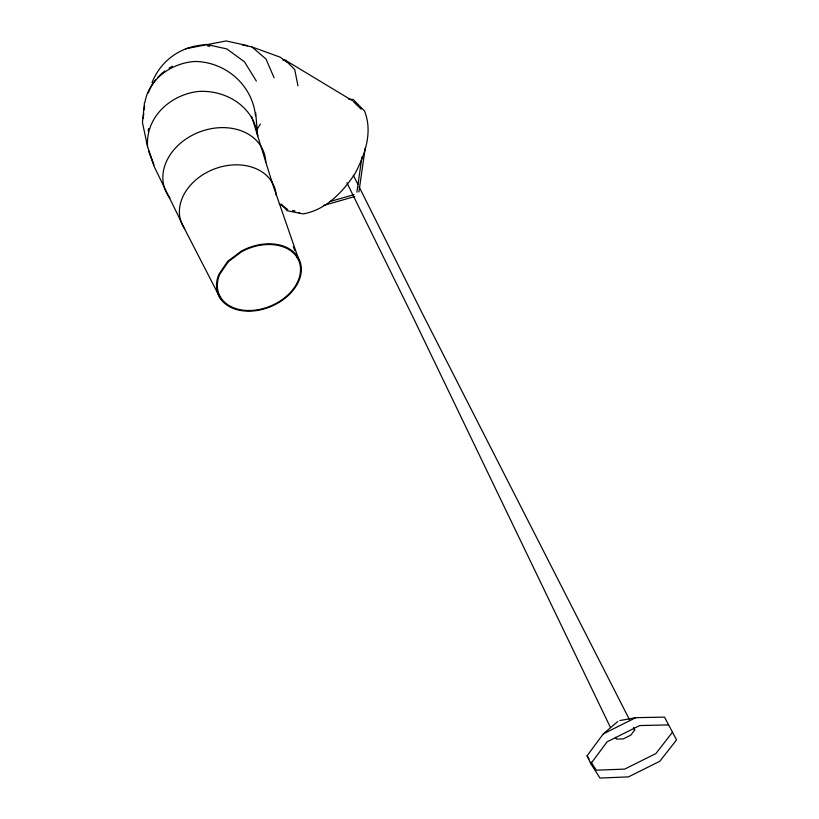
<?xml version="1.0" encoding="UTF-8"?>
<svg xmlns="http://www.w3.org/2000/svg" width="819" height="819" viewBox="0 0 819 819"><rect width="100%" height="100%" fill="white"/><g stroke="black" fill="none" stroke-linecap="round" stroke-linejoin="round"><path stroke-width="1.23" d="M144.513 102.539L142.445 122.522L147.553 146.693L153.921 164.865M147.553 146.693C145.424 117.26 170.25 94.799 198.075 91.493C225.839 89.506 254.299 106.798 257.668 135.944L255.702 112.858M143.223 118.366L143.765 113.391M144.175 109.664L144.584 105.938M144.983 102.211C148.843 78.726 171.867 62.991 194.779 61.466C225.501 61.732 252.334 84.93 255.518 115.755M356.9 192.178L361.926 156.961M358.917 191.943L365.233 147.922M151.996 82.627C160.903 60.452 180.467 46.55 204.126 44.84M256.49 130.416L260.35 124.048M619.84 720.566L635.698 717.679L664.506 717.106L676.555 739.874L659.817 761.271L628.439 776.893L599.989 778.05L590.816 763.728L587.09 755.794L603.275 733.896L617.659 721.611M590.816 763.728L607.114 741.83L639.68 725.552L668.56 724.897M633.568 727.671L634.725 729.944L630.814 735.134L623.259 738.902L616.441 739.096L615.386 737.325M672.522 732.145L655.906 753.541L624.662 769.113L596.283 770.188L591.031 761.967M603.275 733.896L635.698 717.679M330.016 201.515L354.115 194.615M323.413 205.508L354.75 196.529M185.729 48.761L226.187 40.95L247.625 45.639M298.925 212.715L299.58 212.745M282.883 60.033L285.401 60.248L352.467 100.717M348.484 99.017L353.255 99.58L364.527 110.975C372.942 132.094 365.079 154.586 355.016 173.618C342.659 192.199 326.054 209.797 303.153 213.902L287.039 210.698L281.419 204.054M242.455 44.994L251.894 46.918L280.159 57.156L286.947 62.101M292.557 210.483L295.004 210.985M206.132 44.369L226.781 48.915L244.451 61.794L256.347 81.061M207.33 45.803L209.715 46.325M279.34 203.757L287.674 209.459M251.894 46.918L265.96 58.978L274.109 77.805M353.337 101.566L361.189 109.173M285.401 60.248L294.727 69.564L297.942 85.8M587.09 755.794L589.056 758.885M633.711 728.163L634.725 729.944M184.746 229.166L220.639 298.904M629.504 719.706L422.891 314.547L359.05 186.712M353.347 175.297L357.913 184.429M346.918 182.76L412.756 316.656L610.452 727.507M184.592 228.757L154.474 167.209L148.567 151.013M293.407 246.806L294.656 250.389M296.324 255.17L297.154 257.565M271.836 181.798L297.921 257.146M251.709 116.493L272.021 182.197M148.331 92.956A51.873 46.632 -5.4 0 1 155.897 79.627M157.565 77.682A51.873 46.632 -5.4 0 1 164.885 70.997M169.093 68.141A51.873 46.632 -5.4 0 1 172.399 66.278M148.198 130.968A51.321 41.237 -20.6 0 1 148.597 128.522M169.891 198.075A52.795 41.39 -20.9 0 1 199.959 131.808A52.795 41.39 -20.9 0 1 265.786 162.152M184.582 228.767A49.805 38.237 -21.1 0 1 215.11 168.694A49.805 38.237 -21.1 0 1 276.208 195.219M227.692 261.363L218.98 274.099A44.134 31.439 -23 0 0 255.231 310.759A44.134 31.439 -23 0 0 300.757 263.964A44.134 31.439 -23 0 0 241.329 251.116L227.692 261.363M228.327 261.701L219.799 274.181A43.253 30.805 -23 0 0 255.303 310.125A43.253 30.805 -23 0 0 299.938 264.261A43.253 30.805 -23 0 0 241.697 251.668L228.327 261.701"/></g></svg>
